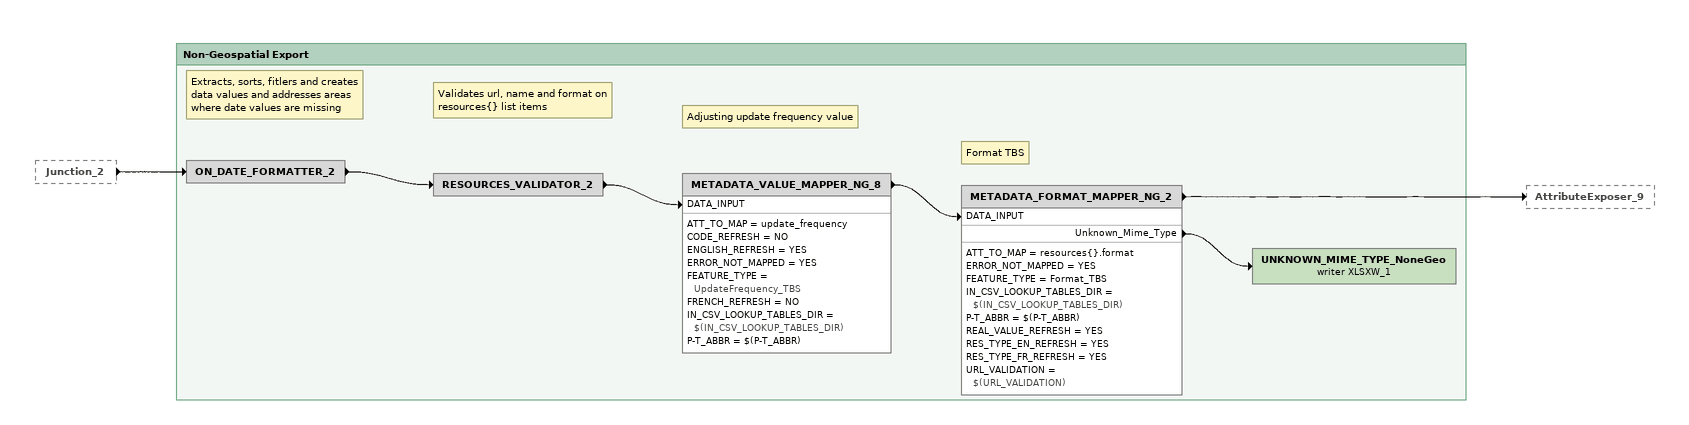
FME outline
Junction_2 [outside]
    -> ON_DATE_FORMATTER_2

Bookmark: Non-Geospatial Export
Note: Extracts, sorts, fitlers and creates data values and addresses areas where date values are missing
ON_DATE_FORMATTER_2
    -> RESOURCES_VALIDATOR_2
Note: Validates url, name and format on resources{} list items
RESOURCES_VALIDATOR_2
    -> METADATA_VALUE_MAPPER_NG_8 [DATA_INPUT]
Note: Adjusting update frequency value
METADATA_VALUE_MAPPER_NG_8
    ATT_TO_MAP = update_frequency
    CODE_REFRESH = NO
    ENGLISH_REFRESH = YES
    ERROR_NOT_MAPPED = YES
    FEATURE_TYPE = UpdateFrequency_TBS
    FRENCH_REFRESH = NO
    IN_CSV_LOOKUP_TABLES_DIR = $(IN_CSV_LOOKUP_TABLES_DIR)
    P-T_ABBR = $(P-T_ABBR)
    -> METADATA_FORMAT_MAPPER_NG_2 [DATA_INPUT]
Note: Format TBS
METADATA_FORMAT_MAPPER_NG_2
    ATT_TO_MAP = resources{}.format
    ERROR_NOT_MAPPED = YES
    FEATURE_TYPE = Format_TBS
    IN_CSV_LOOKUP_TABLES_DIR = $(IN_CSV_LOOKUP_TABLES_DIR)
    P-T_ABBR = $(P-T_ABBR)
    REAL_VALUE_REFRESH = YES
    RES_TYPE_EN_REFRESH = YES
    RES_TYPE_FR_REFRESH = YES
    URL_VALIDATION = $(URL_VALIDATION)
    Unknown_Mime_Type -> UNKNOWN_MIME_TYPE_NoneGeo (writer XLSXW_1)
    -> AttributeExposer_9
UNKNOWN_MIME_TYPE_NoneGeo (writer XLSXW_1)
